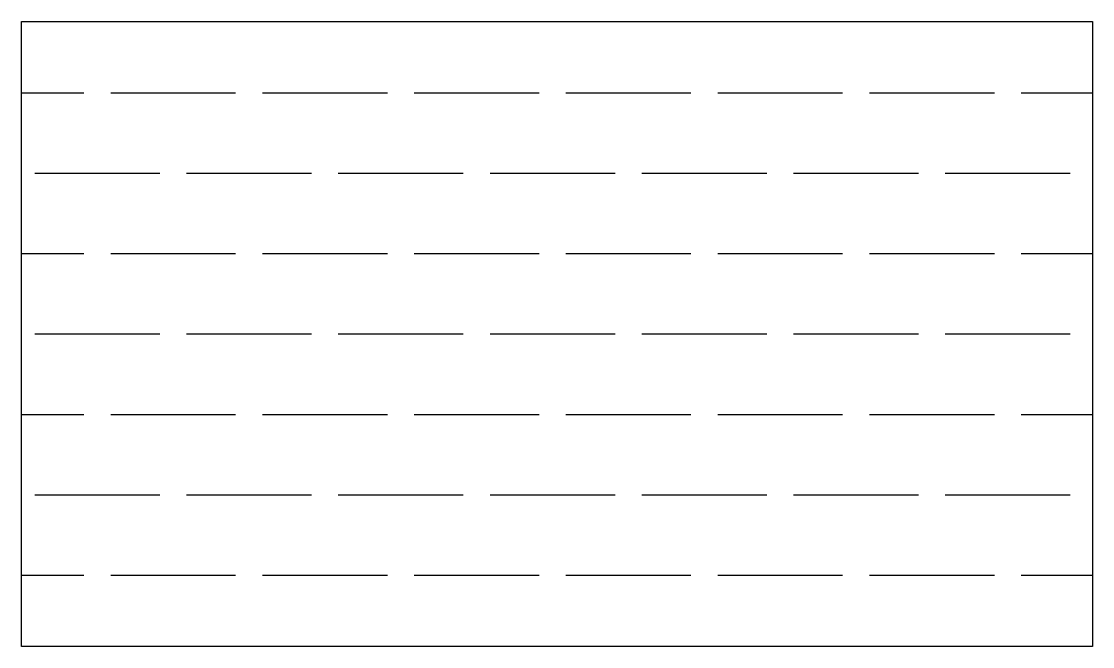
# Model space of a CAD drawing. Header units: millimetres. Extents: x 0 to 120, y 0 to 70.
import ezdxf

# ---------------------------------------------------------------- set-up
doc = ezdxf.new("R2010")
doc.units = ezdxf.units.MM
doc.layers.add('CUT', color=1, linetype='CONTINUOUS')

msp = doc.modelspace()

# ---------------------------------------------------------------- linework, layer by layer
at = {"layer": 'CUT'}
for p, q in [((0, 62), (7, 62)), ((10, 62), (24, 62)), ((27, 62), (41, 62)), ((44, 62), (58, 62)), ((61, 62), (75, 62)), ((78, 62), (92, 62)), ((95, 62), (109, 62)), ((112, 62), (120, 62)), ((1.5, 53), (15.5, 53)), ((18.5, 53), (32.5, 53)), ((35.5, 53), (49.5, 53)), ((52.5, 53), (66.5, 53)), ((69.5, 53), (83.5, 53)), ((86.5, 53), (100.5, 53)), ((103.5, 53), (117.5, 53)), ((0, 44), (7, 44)), ((10, 44), (24, 44)), ((27, 44), (41, 44)), ((44, 44), (58, 44)), ((61, 44), (75, 44)), ((78, 44), (92, 44)), ((95, 44), (109, 44)), ((112, 44), (120, 44)), ((1.5, 35), (15.5, 35)), ((18.5, 35), (32.5, 35)), ((35.5, 35), (49.5, 35)), ((52.5, 35), (66.5, 35)), ((69.5, 35), (83.5, 35)), ((86.5, 35), (100.5, 35)), ((103.5, 35), (117.5, 35)), ((0, 26), (7, 26)), ((10, 26), (24, 26)), ((27, 26), (41, 26)), ((44, 26), (58, 26)), ((61, 26), (75, 26)), ((78, 26), (92, 26)), ((95, 26), (109, 26)), ((112, 26), (120, 26)), ((1.5, 17), (15.5, 17)), ((18.5, 17), (32.5, 17)), ((35.5, 17), (49.5, 17)), ((52.5, 17), (66.5, 17)), ((69.5, 17), (83.5, 17)), ((86.5, 17), (100.5, 17)), ((103.5, 17), (117.5, 17)), ((0, 8), (7, 8)), ((10, 8), (24, 8)), ((27, 8), (41, 8)), ((44, 8), (58, 8)), ((61, 8), (75, 8)), ((78, 8), (92, 8)), ((95, 8), (109, 8)), ((112, 8), (120, 8))]:
    msp.add_line(p, q, dxfattribs=at)
msp.add_lwpolyline([(0, 70), (120, 70), (120, 0), (0, 0), (0, 70)], dxfattribs=at)

doc.saveas('drawing.dxf')
